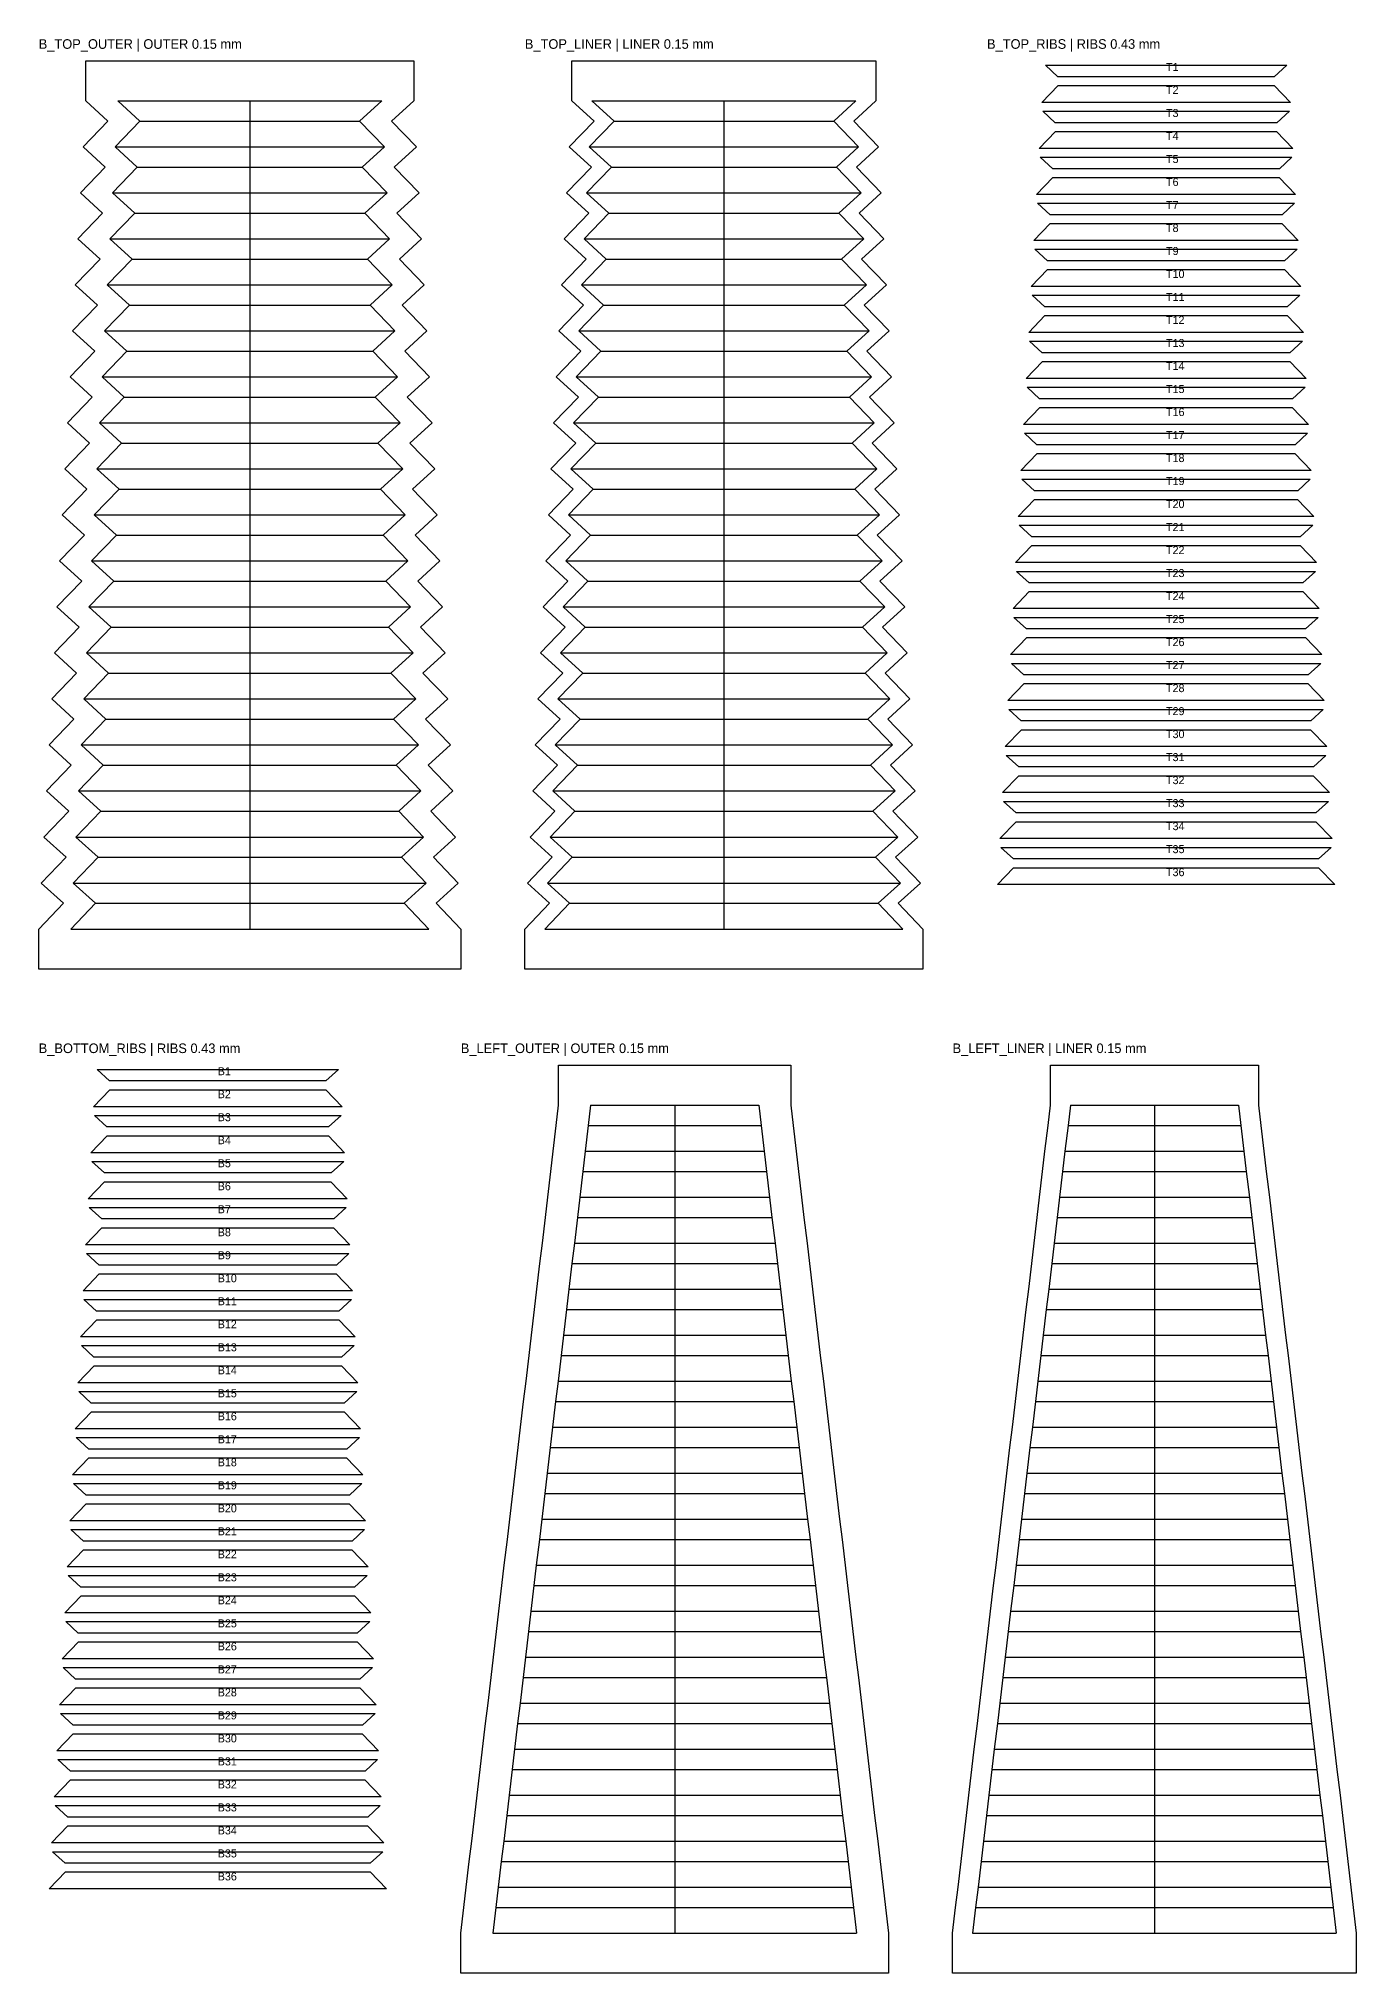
# Model space of a CAD drawing. Extents: x 10 to 574, y -767 to -10.
# Drawn here: x 10 to 339.3, y -494 to -10.5 of the extents above; entities that cross this region are included whole.
import ezdxf

# ---------------------------------------------------------------- set-up
doc = ezdxf.new("R2010")
doc.units = 0
for name, color, linetype in [('CUT', 1, 'CONTINUOUS'), ('FOLD_M', 3, 'CONTINUOUS'), ('FOLD_V', 5, 'CONTINUOUS'), ('GUIDE', 8, 'CONTINUOUS'), ('LABEL', 7, 'CONTINUOUS')]:
    doc.layers.add(name, color=color, linetype=linetype)

msp = doc.modelspace()

# ---------------------------------------------------------------- linework, layer by layer
at = {"layer": 'CUT'}
for points in [[(21.75, -16), (103.75, -16), (103.75, -26), (98.20762, -31.07083), (104.40278, -37.5), (98.86039, -42.57083), (105.05556, -49), (99.51317, -54.07083), (105.70833, -60.5), (100.16595, -65.57083), (106.36111, -72), (100.81873, -77.07083), (107.01389, -83.5), (101.47151, -88.57083), (107.66667, -95), (102.12428, -100.07083), (108.31944, -106.5), (102.77706, -111.57083), (108.97222, -118), (103.42984, -123.07083), (109.625, -129.5), (104.08262, -134.57083), (110.27778, -141), (104.73539, -146.07083), (110.93056, -152.5), (105.38817, -157.57083), (111.58333, -164), (106.04095, -169.07083), (112.23611, -175.5), (106.69373, -180.57083), (112.88889, -187), (107.34651, -192.07083), (113.54167, -198.5), (107.99928, -203.57083), (114.19444, -210), (108.65206, -215.07083), (114.84722, -221.5), (109.30484, -226.57083), (115.5, -233), (115.5, -243), (10, -243), (10, -233), (16.19516, -226.57083), (10.65278, -221.5), (16.84794, -215.07083), (11.30556, -210), (17.50072, -203.57083), (11.95833, -198.5), (18.15349, -192.07083), (12.61111, -187), (18.80627, -180.57083), (13.26389, -175.5), (19.45905, -169.07083), (13.91667, -164), (20.11183, -157.57083), (14.56944, -152.5), (20.76461, -146.07083), (15.22222, -141), (21.41738, -134.57083), (15.875, -129.5), (22.07016, -123.07083), (16.52778, -118), (22.72294, -111.57083), (17.18056, -106.5), (23.37572, -100.07083), (17.83333, -95), (24.02849, -88.57083), (18.48611, -83.5), (24.68127, -77.07083), (19.13889, -72), (25.33405, -65.57083), (19.79167, -60.5), (25.98683, -54.07083), (20.44444, -49), (26.63961, -42.57083), (21.09722, -37.5), (27.29238, -31.07083), (21.75, -26)], [(143.25, -16), (219.25, -16), (219.25, -26), (213.70762, -31.07083), (219.90278, -37.5), (214.36039, -42.57083), (220.55556, -49), (215.01317, -54.07083), (221.20833, -60.5), (215.66595, -65.57083), (221.86111, -72), (216.31873, -77.07083), (222.51389, -83.5), (216.97151, -88.57083), (223.16667, -95), (217.62428, -100.07083), (223.81944, -106.5), (218.27706, -111.57083), (224.47222, -118), (218.92984, -123.07083), (225.125, -129.5), (219.58262, -134.57083), (225.77778, -141), (220.23539, -146.07083), (226.43056, -152.5), (220.88817, -157.57083), (227.08333, -164), (221.54095, -169.07083), (227.73611, -175.5), (222.19373, -180.57083), (228.38889, -187), (222.84651, -192.07083), (229.04167, -198.5), (223.49928, -203.57083), (229.69444, -210), (224.15206, -215.07083), (230.34722, -221.5), (224.80484, -226.57083), (231, -233), (231, -243), (131.5, -243), (131.5, -233), (137.69516, -226.57083), (132.15278, -221.5), (138.34794, -215.07083), (132.80556, -210), (139.00072, -203.57083), (133.45833, -198.5), (139.65349, -192.07083), (134.11111, -187), (140.30627, -180.57083), (134.76389, -175.5), (140.95905, -169.07083), (135.41667, -164), (141.61183, -157.57083), (136.06944, -152.5), (142.26461, -146.07083), (136.72222, -141), (142.91738, -134.57083), (137.375, -129.5), (143.57016, -123.07083), (138.02778, -118), (144.22294, -111.57083), (138.68056, -106.5), (144.87572, -100.07083), (139.33333, -95), (145.52849, -88.57083), (139.98611, -83.5), (146.18127, -77.07083), (140.63889, -72), (146.83405, -65.57083), (141.29167, -60.5), (147.48683, -54.07083), (141.94444, -49), (148.13961, -42.57083), (142.59722, -37.5), (148.79238, -31.07083), (143.25, -26)], [(261.58186, -17.1), (321.91814, -17.1), (318.78034, -19.97083), (264.71966, -19.97083)], [(264.76001, -22.17083), (318.73999, -22.17083), (322.81523, -26.4), (260.68477, -26.4)], [(260.92909, -28.6), (322.57091, -28.6), (319.43311, -31.47083), (264.06689, -31.47083)], [(264.10723, -33.67083), (319.39277, -33.67083), (323.46801, -37.9), (260.03199, -37.9)], [(260.27631, -40.1), (323.22369, -40.1), (320.08589, -42.97083), (263.41411, -42.97083)], [(263.45445, -45.17083), (320.04555, -45.17083), (324.12078, -49.4), (259.37922, -49.4)], [(259.62353, -51.6), (323.87647, -51.6), (320.73867, -54.47083), (262.76133, -54.47083)], [(262.80167, -56.67083), (320.69833, -56.67083), (324.77356, -60.9), (258.72644, -60.9)], [(258.97075, -63.1), (324.52925, -63.1), (321.39145, -65.97083), (262.10855, -65.97083)], [(262.1489, -68.17083), (321.3511, -68.17083), (325.42634, -72.4), (258.07366, -72.4)], [(258.31798, -74.6), (325.18202, -74.6), (322.04423, -77.47083), (261.45577, -77.47083)], [(261.49612, -79.67083), (322.00388, -79.67083), (326.07912, -83.9), (257.42088, -83.9)], [(257.6652, -86.1), (325.8348, -86.1), (322.697, -88.97083), (260.803, -88.97083)], [(260.84334, -91.17083), (322.65666, -91.17083), (326.7319, -95.4), (256.7681, -95.4)], [(257.01242, -97.6), (326.48758, -97.6), (323.34978, -100.47083), (260.15022, -100.47083)], [(260.19056, -102.67083), (323.30944, -102.67083), (327.38467, -106.9), (256.11533, -106.9)], [(256.35964, -109.1), (327.14036, -109.1), (324.00256, -111.97083), (259.49744, -111.97083)], [(259.53778, -114.17083), (323.96222, -114.17083), (328.03745, -118.4), (255.46255, -118.4)], [(255.70686, -120.6), (327.79314, -120.6), (324.65534, -123.47083), (258.84466, -123.47083)], [(258.88501, -125.67083), (324.61499, -125.67083), (328.69023, -129.9), (254.80977, -129.9)], [(255.05409, -132.1), (328.44591, -132.1), (325.30811, -134.97083), (258.19189, -134.97083)], [(258.23223, -137.17083), (325.26777, -137.17083), (329.34301, -141.4), (254.15699, -141.4)], [(254.40131, -143.6), (329.09869, -143.6), (325.96089, -146.47083), (257.53911, -146.47083)], [(257.57945, -148.67083), (325.92055, -148.67083), (329.99578, -152.9), (253.50422, -152.9)], [(253.74853, -155.1), (329.75147, -155.1), (326.61367, -157.97083), (256.88633, -157.97083)], [(256.92667, -160.17083), (326.57333, -160.17083), (330.64856, -164.4), (252.85144, -164.4)], [(253.09575, -166.6), (330.40425, -166.6), (327.26645, -169.47083), (256.23355, -169.47083)], [(256.2739, -171.67083), (327.2261, -171.67083), (331.30134, -175.9), (252.19866, -175.9)], [(252.44298, -178.1), (331.05702, -178.1), (327.91923, -180.97083), (255.58077, -180.97083)], [(255.62112, -183.17083), (327.87888, -183.17083), (331.95412, -187.4), (251.54588, -187.4)], [(251.7902, -189.6), (331.7098, -189.6), (328.572, -192.47083), (254.928, -192.47083)], [(254.96834, -194.67083), (328.53166, -194.67083), (332.6069, -198.9), (250.8931, -198.9)], [(251.13742, -201.1), (332.36258, -201.1), (329.22478, -203.97083), (254.27522, -203.97083)], [(254.31556, -206.17083), (329.18444, -206.17083), (333.25967, -210.4), (250.24033, -210.4)], [(250.48464, -212.6), (333.01536, -212.6), (329.87756, -215.47083), (253.62244, -215.47083)], [(253.66278, -217.67083), (329.83722, -217.67083), (333.91245, -221.9), (249.58755, -221.9)], [(24.58186, -268.1), (84.91814, -268.1), (81.78034, -270.97083), (27.71966, -270.97083)], [(139.95, -267), (197.95, -267), (197.95, -277), (198.54895, -282.07083), (199.30833, -288.5), (199.90728, -293.57083), (200.66667, -300), (201.26561, -305.07083), (202.025, -311.5), (202.62395, -316.57083), (203.38333, -323), (203.98228, -328.07083), (204.74167, -334.5), (205.34061, -339.57083), (206.1, -346), (206.69895, -351.07083), (207.45833, -357.5), (208.05728, -362.57083), (208.81667, -369), (209.41561, -374.07083), (210.175, -380.5), (210.77395, -385.57083), (211.53333, -392), (212.13228, -397.07083), (212.89167, -403.5), (213.49061, -408.57083), (214.25, -415), (214.84895, -420.07083), (215.60833, -426.5), (216.20728, -431.57083), (216.96667, -438), (217.56561, -443.07083), (218.325, -449.5), (218.92395, -454.57083), (219.68333, -461), (220.28228, -466.07083), (221.04167, -472.5), (221.64061, -477.57083), (222.4, -484), (222.4, -494), (115.5, -494), (115.5, -484), (116.25939, -477.57083), (116.85833, -472.5), (117.61772, -466.07083), (118.21667, -461), (118.97605, -454.57083), (119.575, -449.5), (120.33439, -443.07083), (120.93333, -438), (121.69272, -431.57083), (122.29167, -426.5), (123.05105, -420.07083), (123.65, -415), (124.40939, -408.57083), (125.00833, -403.5), (125.76772, -397.07083), (126.36667, -392), (127.12605, -385.57083), (127.725, -380.5), (128.48439, -374.07083), (129.08333, -369), (129.84272, -362.57083), (130.44167, -357.5), (131.20105, -351.07083), (131.8, -346), (132.55939, -339.57083), (133.15833, -334.5), (133.91772, -328.07083), (134.51667, -323), (135.27605, -316.57083), (135.875, -311.5), (136.63439, -305.07083), (137.23333, -300), (137.99272, -293.57083), (138.59167, -288.5), (139.35105, -282.07083), (139.95, -277)], [(262.85, -267), (314.85, -267), (314.85, -277), (315.44895, -282.07083), (316.20833, -288.5), (316.80728, -293.57083), (317.56667, -300), (318.16561, -305.07083), (318.925, -311.5), (319.52395, -316.57083), (320.28333, -323), (320.88228, -328.07083), (321.64167, -334.5), (322.24061, -339.57083), (323, -346), (323.59895, -351.07083), (324.35833, -357.5), (324.95728, -362.57083), (325.71667, -369), (326.31561, -374.07083), (327.075, -380.5), (327.67395, -385.57083), (328.43333, -392), (329.03228, -397.07083), (329.79167, -403.5), (330.39061, -408.57083), (331.15, -415), (331.74895, -420.07083), (332.50833, -426.5), (333.10728, -431.57083), (333.86667, -438), (334.46561, -443.07083), (335.225, -449.5), (335.82395, -454.57083), (336.58333, -461), (337.18228, -466.07083), (337.94167, -472.5), (338.54061, -477.57083), (339.3, -484), (339.3, -494), (238.4, -494), (238.4, -484), (239.15939, -477.57083), (239.75833, -472.5), (240.51772, -466.07083), (241.11667, -461), (241.87605, -454.57083), (242.475, -449.5), (243.23439, -443.07083), (243.83333, -438), (244.59272, -431.57083), (245.19167, -426.5), (245.95105, -420.07083), (246.55, -415), (247.30939, -408.57083), (247.90833, -403.5), (248.66772, -397.07083), (249.26667, -392), (250.02605, -385.57083), (250.625, -380.5), (251.38439, -374.07083), (251.98333, -369), (252.74272, -362.57083), (253.34167, -357.5), (254.10105, -351.07083), (254.7, -346), (255.45939, -339.57083), (256.05833, -334.5), (256.81772, -328.07083), (257.41667, -323), (258.17605, -316.57083), (258.775, -311.5), (259.53439, -305.07083), (260.13333, -300), (260.89272, -293.57083), (261.49167, -288.5), (262.25105, -282.07083), (262.85, -277)], [(27.76001, -273.17083), (81.73999, -273.17083), (85.81523, -277.4), (23.68477, -277.4)], [(23.92909, -279.6), (85.57091, -279.6), (82.43311, -282.47083), (27.06689, -282.47083)], [(27.10723, -284.67083), (82.39277, -284.67083), (86.46801, -288.9), (23.03199, -288.9)], [(23.27631, -291.1), (86.22369, -291.1), (83.08589, -293.97083), (26.41411, -293.97083)], [(26.45445, -296.17083), (83.04555, -296.17083), (87.12078, -300.4), (22.37922, -300.4)], [(22.62353, -302.6), (86.87647, -302.6), (83.73867, -305.47083), (25.76133, -305.47083)], [(25.80167, -307.67083), (83.69833, -307.67083), (87.77356, -311.9), (21.72644, -311.9)], [(21.97075, -314.1), (87.52925, -314.1), (84.39145, -316.97083), (25.10855, -316.97083)], [(25.1489, -319.17083), (84.3511, -319.17083), (88.42634, -323.4), (21.07366, -323.4)], [(21.31798, -325.6), (88.18202, -325.6), (85.04423, -328.47083), (24.45577, -328.47083)], [(24.49612, -330.67083), (85.00388, -330.67083), (89.07912, -334.9), (20.42088, -334.9)], [(20.6652, -337.1), (88.8348, -337.1), (85.697, -339.97083), (23.803, -339.97083)], [(23.84334, -342.17083), (85.65666, -342.17083), (89.7319, -346.4), (19.7681, -346.4)], [(20.01242, -348.6), (89.48758, -348.6), (86.34978, -351.47083), (23.15022, -351.47083)], [(23.19056, -353.67083), (86.30944, -353.67083), (90.38467, -357.9), (19.11533, -357.9)], [(19.35964, -360.1), (90.14036, -360.1), (87.00256, -362.97083), (22.49744, -362.97083)], [(22.53778, -365.17083), (86.96222, -365.17083), (91.03745, -369.4), (18.46255, -369.4)], [(18.70686, -371.6), (90.79314, -371.6), (87.65534, -374.47083), (21.84466, -374.47083)], [(21.88501, -376.67083), (87.61499, -376.67083), (91.69023, -380.9), (17.80977, -380.9)], [(18.05409, -383.1), (91.44591, -383.1), (88.30811, -385.97083), (21.19189, -385.97083)], [(21.23223, -388.17083), (88.26777, -388.17083), (92.34301, -392.4), (17.15699, -392.4)], [(17.40131, -394.6), (92.09869, -394.6), (88.96089, -397.47083), (20.53911, -397.47083)], [(20.57945, -399.67083), (88.92055, -399.67083), (92.99578, -403.9), (16.50422, -403.9)], [(16.74853, -406.1), (92.75147, -406.1), (89.61367, -408.97083), (19.88633, -408.97083)], [(19.92667, -411.17083), (89.57333, -411.17083), (93.64856, -415.4), (15.85144, -415.4)], [(16.09575, -417.6), (93.40425, -417.6), (90.26645, -420.47083), (19.23355, -420.47083)], [(19.2739, -422.67083), (90.2261, -422.67083), (94.30134, -426.9), (15.19866, -426.9)], [(15.44298, -429.1), (94.05702, -429.1), (90.91923, -431.97083), (18.58077, -431.97083)], [(18.62112, -434.17083), (90.87888, -434.17083), (94.95412, -438.4), (14.54588, -438.4)], [(14.7902, -440.6), (94.7098, -440.6), (91.572, -443.47083), (17.928, -443.47083)], [(17.96834, -445.67083), (91.53166, -445.67083), (95.6069, -449.9), (13.8931, -449.9)], [(14.13742, -452.1), (95.36258, -452.1), (92.22478, -454.97083), (17.27522, -454.97083)], [(17.31556, -457.17083), (92.18444, -457.17083), (96.25967, -461.4), (13.24033, -461.4)], [(13.48464, -463.6), (96.01536, -463.6), (92.87756, -466.47083), (16.62244, -466.47083)], [(16.66278, -468.67083), (92.83722, -468.67083), (96.91245, -472.9), (12.58755, -472.9)]]:
    msp.add_lwpolyline(points, close=True, dxfattribs=at)
at = {"layer": 'FOLD_M'}
for p, q in [((29.75, -26), (95.75, -26)), ((148.25, -26), (214.25, -26)), ((29.09722, -37.5), (96.40278, -37.5)), ((147.59722, -37.5), (214.90278, -37.5)), ((28.44444, -49), (97.05556, -49)), ((146.94444, -49), (215.55556, -49)), ((27.79167, -60.5), (97.70833, -60.5)), ((146.29167, -60.5), (216.20833, -60.5)), ((27.13889, -72), (98.36111, -72)), ((145.63889, -72), (216.86111, -72)), ((26.48611, -83.5), (99.01389, -83.5)), ((144.98611, -83.5), (217.51389, -83.5)), ((25.83333, -95), (99.66667, -95)), ((144.33333, -95), (218.16667, -95)), ((25.18056, -106.5), (100.31944, -106.5)), ((143.68056, -106.5), (218.81944, -106.5)), ((24.52778, -118), (100.97222, -118)), ((143.02778, -118), (219.47222, -118)), ((23.875, -129.5), (101.625, -129.5)), ((142.375, -129.5), (220.125, -129.5)), ((23.22222, -141), (102.27778, -141)), ((141.72222, -141), (220.77778, -141)), ((22.56944, -152.5), (102.93056, -152.5)), ((141.06944, -152.5), (221.43056, -152.5)), ((21.91667, -164), (103.58333, -164)), ((140.41667, -164), (222.08333, -164)), ((21.26389, -175.5), (104.23611, -175.5)), ((139.76389, -175.5), (222.73611, -175.5)), ((20.61111, -187), (104.88889, -187)), ((139.11111, -187), (223.38889, -187)), ((19.95833, -198.5), (105.54167, -198.5)), ((138.45833, -198.5), (224.04167, -198.5)), ((19.30556, -210), (106.19444, -210)), ((137.80556, -210), (224.69444, -210)), ((18.65278, -221.5), (106.84722, -221.5)), ((137.15278, -221.5), (225.34722, -221.5)), ((18, -233), (107.5, -233)), ((136.5, -233), (226, -233)), ((147.95, -277), (189.95, -277)), ((267.85, -277), (309.85, -277)), ((146.59167, -288.5), (191.30833, -288.5)), ((266.49167, -288.5), (311.20833, -288.5)), ((145.23333, -300), (192.66667, -300)), ((265.13333, -300), (312.56667, -300)), ((143.875, -311.5), (194.025, -311.5)), ((263.775, -311.5), (313.925, -311.5)), ((142.51667, -323), (195.38333, -323)), ((262.41667, -323), (315.28333, -323)), ((141.15833, -334.5), (196.74167, -334.5)), ((261.05833, -334.5), (316.64167, -334.5)), ((139.8, -346), (198.1, -346)), ((259.7, -346), (318, -346)), ((138.44167, -357.5), (199.45833, -357.5)), ((258.34167, -357.5), (319.35833, -357.5)), ((137.08333, -369), (200.81667, -369)), ((256.98333, -369), (320.71667, -369)), ((135.725, -380.5), (202.175, -380.5)), ((255.625, -380.5), (322.075, -380.5)), ((134.36667, -392), (203.53333, -392)), ((254.26667, -392), (323.43333, -392)), ((133.00833, -403.5), (204.89167, -403.5)), ((252.90833, -403.5), (324.79167, -403.5)), ((131.65, -415), (206.25, -415)), ((251.55, -415), (326.15, -415)), ((130.29167, -426.5), (207.60833, -426.5)), ((250.19167, -426.5), (327.50833, -426.5)), ((128.93333, -438), (208.96667, -438)), ((248.83333, -438), (328.86667, -438)), ((127.575, -449.5), (210.325, -449.5)), ((247.475, -449.5), (330.225, -449.5)), ((126.21667, -461), (211.68333, -461)), ((246.11667, -461), (331.58333, -461)), ((124.85833, -472.5), (213.04167, -472.5)), ((244.75833, -472.5), (332.94167, -472.5)), ((123.5, -484), (214.4, -484)), ((243.4, -484), (334.3, -484))]:
    msp.add_line(p, q, dxfattribs=at)
at = {"layer": 'FOLD_V'}
for p, q in [((35.29238, -31.07083), (90.20762, -31.07083)), ((153.79238, -31.07083), (208.70762, -31.07083)), ((34.63961, -42.57083), (90.86039, -42.57083)), ((153.13961, -42.57083), (209.36039, -42.57083)), ((33.98683, -54.07083), (91.51317, -54.07083)), ((152.48683, -54.07083), (210.01317, -54.07083)), ((33.33405, -65.57083), (92.16595, -65.57083)), ((151.83405, -65.57083), (210.66595, -65.57083)), ((32.68127, -77.07083), (92.81873, -77.07083)), ((151.18127, -77.07083), (211.31873, -77.07083)), ((32.02849, -88.57083), (93.47151, -88.57083)), ((150.52849, -88.57083), (211.97151, -88.57083)), ((31.37572, -100.07083), (94.12428, -100.07083)), ((149.87572, -100.07083), (212.62428, -100.07083)), ((30.72294, -111.57083), (94.77706, -111.57083)), ((149.22294, -111.57083), (213.27706, -111.57083)), ((30.07016, -123.07083), (95.42984, -123.07083)), ((148.57016, -123.07083), (213.92984, -123.07083)), ((29.41738, -134.57083), (96.08262, -134.57083)), ((147.91738, -134.57083), (214.58262, -134.57083)), ((28.76461, -146.07083), (96.73539, -146.07083)), ((147.26461, -146.07083), (215.23539, -146.07083)), ((28.11183, -157.57083), (97.38817, -157.57083)), ((146.61183, -157.57083), (215.88817, -157.57083)), ((27.45905, -169.07083), (98.04095, -169.07083)), ((145.95905, -169.07083), (216.54095, -169.07083)), ((26.80627, -180.57083), (98.69373, -180.57083)), ((145.30627, -180.57083), (217.19373, -180.57083)), ((26.15349, -192.07083), (99.34651, -192.07083)), ((144.65349, -192.07083), (217.84651, -192.07083)), ((25.50072, -203.57083), (99.99928, -203.57083)), ((144.00072, -203.57083), (218.49928, -203.57083)), ((24.84794, -215.07083), (100.65206, -215.07083)), ((143.34794, -215.07083), (219.15206, -215.07083)), ((24.19516, -226.57083), (101.30484, -226.57083)), ((142.69516, -226.57083), (219.80484, -226.57083)), ((147.35105, -282.07083), (190.54895, -282.07083)), ((267.25105, -282.07083), (310.44895, -282.07083)), ((145.99272, -293.57083), (191.90728, -293.57083)), ((265.89272, -293.57083), (311.80728, -293.57083)), ((144.63439, -305.07083), (193.26561, -305.07083)), ((264.53439, -305.07083), (313.16561, -305.07083)), ((143.27605, -316.57083), (194.62395, -316.57083)), ((263.17605, -316.57083), (314.52395, -316.57083)), ((141.91772, -328.07083), (195.98228, -328.07083)), ((261.81772, -328.07083), (315.88228, -328.07083)), ((140.55939, -339.57083), (197.34061, -339.57083)), ((260.45939, -339.57083), (317.24061, -339.57083)), ((139.20105, -351.07083), (198.69895, -351.07083)), ((259.10105, -351.07083), (318.59895, -351.07083)), ((137.84272, -362.57083), (200.05728, -362.57083)), ((257.74272, -362.57083), (319.95728, -362.57083)), ((136.48439, -374.07083), (201.41561, -374.07083)), ((256.38439, -374.07083), (321.31561, -374.07083)), ((135.12605, -385.57083), (202.77395, -385.57083)), ((255.02605, -385.57083), (322.67395, -385.57083)), ((133.76772, -397.07083), (204.13228, -397.07083)), ((253.66772, -397.07083), (324.03228, -397.07083)), ((132.40939, -408.57083), (205.49061, -408.57083)), ((252.30939, -408.57083), (325.39061, -408.57083)), ((131.05105, -420.07083), (206.84895, -420.07083)), ((250.95105, -420.07083), (326.74895, -420.07083)), ((129.69272, -431.57083), (208.20728, -431.57083)), ((249.59272, -431.57083), (328.10728, -431.57083)), ((128.33439, -443.07083), (209.56561, -443.07083)), ((248.23439, -443.07083), (329.46561, -443.07083)), ((126.97605, -454.57083), (210.92395, -454.57083)), ((246.87605, -454.57083), (330.82395, -454.57083)), ((125.61772, -466.07083), (212.28228, -466.07083)), ((245.51772, -466.07083), (332.18228, -466.07083)), ((124.25939, -477.57083), (213.64061, -477.57083)), ((244.15939, -477.57083), (333.54061, -477.57083))]:
    msp.add_line(p, q, dxfattribs=at)
at = {"layer": 'GUIDE'}
for p, q in [((29.75, -26), (35.29238, -31.07083)), ((62.75, -26), (62.75, -233)), ((95.75, -26), (90.20762, -31.07083)), ((148.25, -26), (153.79238, -31.07083)), ((181.25, -26), (181.25, -233)), ((214.25, -26), (208.70762, -31.07083)), ((35.29238, -31.07083), (29.09722, -37.5)), ((90.20762, -31.07083), (96.40278, -37.5)), ((153.79238, -31.07083), (147.59722, -37.5)), ((208.70762, -31.07083), (214.90278, -37.5)), ((29.09722, -37.5), (34.63961, -42.57083)), ((96.40278, -37.5), (90.86039, -42.57083)), ((147.59722, -37.5), (153.13961, -42.57083)), ((214.90278, -37.5), (209.36039, -42.57083)), ((34.63961, -42.57083), (28.44444, -49)), ((90.86039, -42.57083), (97.05556, -49)), ((153.13961, -42.57083), (146.94444, -49)), ((209.36039, -42.57083), (215.55556, -49)), ((28.44444, -49), (33.98683, -54.07083)), ((97.05556, -49), (91.51317, -54.07083)), ((146.94444, -49), (152.48683, -54.07083)), ((215.55556, -49), (210.01317, -54.07083)), ((33.98683, -54.07083), (27.79167, -60.5)), ((91.51317, -54.07083), (97.70833, -60.5)), ((152.48683, -54.07083), (146.29167, -60.5)), ((210.01317, -54.07083), (216.20833, -60.5)), ((27.79167, -60.5), (33.33405, -65.57083)), ((97.70833, -60.5), (92.16595, -65.57083)), ((146.29167, -60.5), (151.83405, -65.57083)), ((216.20833, -60.5), (210.66595, -65.57083)), ((33.33405, -65.57083), (27.13889, -72)), ((92.16595, -65.57083), (98.36111, -72)), ((151.83405, -65.57083), (145.63889, -72)), ((210.66595, -65.57083), (216.86111, -72)), ((27.13889, -72), (32.68127, -77.07083)), ((98.36111, -72), (92.81873, -77.07083)), ((145.63889, -72), (151.18127, -77.07083)), ((216.86111, -72), (211.31873, -77.07083)), ((32.68127, -77.07083), (26.48611, -83.5)), ((92.81873, -77.07083), (99.01389, -83.5)), ((151.18127, -77.07083), (144.98611, -83.5)), ((211.31873, -77.07083), (217.51389, -83.5)), ((26.48611, -83.5), (32.02849, -88.57083)), ((99.01389, -83.5), (93.47151, -88.57083)), ((144.98611, -83.5), (150.52849, -88.57083)), ((217.51389, -83.5), (211.97151, -88.57083)), ((32.02849, -88.57083), (25.83333, -95)), ((93.47151, -88.57083), (99.66667, -95)), ((150.52849, -88.57083), (144.33333, -95)), ((211.97151, -88.57083), (218.16667, -95)), ((25.83333, -95), (31.37572, -100.07083)), ((99.66667, -95), (94.12428, -100.07083)), ((144.33333, -95), (149.87572, -100.07083)), ((218.16667, -95), (212.62428, -100.07083)), ((31.37572, -100.07083), (25.18056, -106.5)), ((94.12428, -100.07083), (100.31944, -106.5)), ((149.87572, -100.07083), (143.68056, -106.5)), ((212.62428, -100.07083), (218.81944, -106.5)), ((25.18056, -106.5), (30.72294, -111.57083)), ((100.31944, -106.5), (94.77706, -111.57083)), ((143.68056, -106.5), (149.22294, -111.57083)), ((218.81944, -106.5), (213.27706, -111.57083)), ((30.72294, -111.57083), (24.52778, -118)), ((94.77706, -111.57083), (100.97222, -118)), ((149.22294, -111.57083), (143.02778, -118)), ((213.27706, -111.57083), (219.47222, -118)), ((24.52778, -118), (30.07016, -123.07083)), ((100.97222, -118), (95.42984, -123.07083)), ((143.02778, -118), (148.57016, -123.07083)), ((219.47222, -118), (213.92984, -123.07083)), ((30.07016, -123.07083), (23.875, -129.5)), ((95.42984, -123.07083), (101.625, -129.5)), ((148.57016, -123.07083), (142.375, -129.5)), ((213.92984, -123.07083), (220.125, -129.5)), ((23.875, -129.5), (29.41738, -134.57083)), ((101.625, -129.5), (96.08262, -134.57083)), ((142.375, -129.5), (147.91738, -134.57083)), ((220.125, -129.5), (214.58262, -134.57083)), ((29.41738, -134.57083), (23.22222, -141)), ((96.08262, -134.57083), (102.27778, -141)), ((147.91738, -134.57083), (141.72222, -141)), ((214.58262, -134.57083), (220.77778, -141)), ((23.22222, -141), (28.76461, -146.07083)), ((102.27778, -141), (96.73539, -146.07083)), ((141.72222, -141), (147.26461, -146.07083)), ((220.77778, -141), (215.23539, -146.07083)), ((28.76461, -146.07083), (22.56944, -152.5)), ((96.73539, -146.07083), (102.93056, -152.5)), ((147.26461, -146.07083), (141.06944, -152.5)), ((215.23539, -146.07083), (221.43056, -152.5)), ((22.56944, -152.5), (28.11183, -157.57083)), ((102.93056, -152.5), (97.38817, -157.57083)), ((141.06944, -152.5), (146.61183, -157.57083)), ((221.43056, -152.5), (215.88817, -157.57083)), ((28.11183, -157.57083), (21.91667, -164)), ((97.38817, -157.57083), (103.58333, -164)), ((146.61183, -157.57083), (140.41667, -164)), ((215.88817, -157.57083), (222.08333, -164)), ((21.91667, -164), (27.45905, -169.07083)), ((103.58333, -164), (98.04095, -169.07083)), ((140.41667, -164), (145.95905, -169.07083)), ((222.08333, -164), (216.54095, -169.07083)), ((27.45905, -169.07083), (21.26389, -175.5)), ((98.04095, -169.07083), (104.23611, -175.5)), ((145.95905, -169.07083), (139.76389, -175.5)), ((216.54095, -169.07083), (222.73611, -175.5)), ((21.26389, -175.5), (26.80627, -180.57083)), ((104.23611, -175.5), (98.69373, -180.57083)), ((139.76389, -175.5), (145.30627, -180.57083)), ((222.73611, -175.5), (217.19373, -180.57083)), ((26.80627, -180.57083), (20.61111, -187)), ((98.69373, -180.57083), (104.88889, -187)), ((145.30627, -180.57083), (139.11111, -187)), ((217.19373, -180.57083), (223.38889, -187)), ((20.61111, -187), (26.15349, -192.07083)), ((104.88889, -187), (99.34651, -192.07083)), ((139.11111, -187), (144.65349, -192.07083)), ((223.38889, -187), (217.84651, -192.07083)), ((26.15349, -192.07083), (19.95833, -198.5)), ((99.34651, -192.07083), (105.54167, -198.5)), ((144.65349, -192.07083), (138.45833, -198.5)), ((217.84651, -192.07083), (224.04167, -198.5)), ((19.95833, -198.5), (25.50072, -203.57083)), ((105.54167, -198.5), (99.99928, -203.57083)), ((138.45833, -198.5), (144.00072, -203.57083)), ((224.04167, -198.5), (218.49928, -203.57083)), ((25.50072, -203.57083), (19.30556, -210)), ((99.99928, -203.57083), (106.19444, -210)), ((144.00072, -203.57083), (137.80556, -210)), ((218.49928, -203.57083), (224.69444, -210)), ((19.30556, -210), (24.84794, -215.07083)), ((106.19444, -210), (100.65206, -215.07083)), ((137.80556, -210), (143.34794, -215.07083)), ((224.69444, -210), (219.15206, -215.07083)), ((24.84794, -215.07083), (18.65278, -221.5)), ((100.65206, -215.07083), (106.84722, -221.5)), ((143.34794, -215.07083), (137.15278, -221.5)), ((219.15206, -215.07083), (225.34722, -221.5)), ((18.65278, -221.5), (24.19516, -226.57083)), ((106.84722, -221.5), (101.30484, -226.57083)), ((137.15278, -221.5), (142.69516, -226.57083)), ((225.34722, -221.5), (219.80484, -226.57083)), ((24.19516, -226.57083), (18, -233)), ((101.30484, -226.57083), (107.5, -233)), ((142.69516, -226.57083), (136.5, -233)), ((219.80484, -226.57083), (226, -233)), ((147.95, -277), (147.35105, -282.07083)), ((168.95, -277), (168.95, -484)), ((189.95, -277), (190.54895, -282.07083)), ((267.85, -277), (267.25105, -282.07083)), ((288.85, -277), (288.85, -484)), ((309.85, -277), (310.44895, -282.07083)), ((147.35105, -282.07083), (146.59167, -288.5)), ((190.54895, -282.07083), (191.30833, -288.5)), ((267.25105, -282.07083), (266.49167, -288.5)), ((310.44895, -282.07083), (311.20833, -288.5)), ((146.59167, -288.5), (145.99272, -293.57083)), ((191.30833, -288.5), (191.90728, -293.57083)), ((266.49167, -288.5), (265.89272, -293.57083)), ((311.20833, -288.5), (311.80728, -293.57083)), ((145.99272, -293.57083), (145.23333, -300)), ((191.90728, -293.57083), (192.66667, -300)), ((265.89272, -293.57083), (265.13333, -300)), ((311.80728, -293.57083), (312.56667, -300)), ((145.23333, -300), (144.63439, -305.07083)), ((192.66667, -300), (193.26561, -305.07083)), ((265.13333, -300), (264.53439, -305.07083)), ((312.56667, -300), (313.16561, -305.07083)), ((144.63439, -305.07083), (143.875, -311.5)), ((193.26561, -305.07083), (194.025, -311.5)), ((264.53439, -305.07083), (263.775, -311.5)), ((313.16561, -305.07083), (313.925, -311.5)), ((143.875, -311.5), (143.27605, -316.57083)), ((194.025, -311.5), (194.62395, -316.57083)), ((263.775, -311.5), (263.17605, -316.57083)), ((313.925, -311.5), (314.52395, -316.57083)), ((143.27605, -316.57083), (142.51667, -323)), ((194.62395, -316.57083), (195.38333, -323)), ((263.17605, -316.57083), (262.41667, -323)), ((314.52395, -316.57083), (315.28333, -323)), ((142.51667, -323), (141.91772, -328.07083)), ((195.38333, -323), (195.98228, -328.07083)), ((262.41667, -323), (261.81772, -328.07083)), ((315.28333, -323), (315.88228, -328.07083)), ((141.91772, -328.07083), (141.15833, -334.5)), ((195.98228, -328.07083), (196.74167, -334.5)), ((261.81772, -328.07083), (261.05833, -334.5)), ((315.88228, -328.07083), (316.64167, -334.5)), ((141.15833, -334.5), (140.55939, -339.57083)), ((196.74167, -334.5), (197.34061, -339.57083)), ((261.05833, -334.5), (260.45939, -339.57083)), ((316.64167, -334.5), (317.24061, -339.57083)), ((140.55939, -339.57083), (139.8, -346)), ((197.34061, -339.57083), (198.1, -346)), ((260.45939, -339.57083), (259.7, -346)), ((317.24061, -339.57083), (318, -346)), ((139.8, -346), (139.20105, -351.07083)), ((198.1, -346), (198.69895, -351.07083)), ((259.7, -346), (259.10105, -351.07083)), ((318, -346), (318.59895, -351.07083)), ((139.20105, -351.07083), (138.44167, -357.5)), ((198.69895, -351.07083), (199.45833, -357.5)), ((259.10105, -351.07083), (258.34167, -357.5)), ((318.59895, -351.07083), (319.35833, -357.5)), ((138.44167, -357.5), (137.84272, -362.57083)), ((199.45833, -357.5), (200.05728, -362.57083)), ((258.34167, -357.5), (257.74272, -362.57083)), ((319.35833, -357.5), (319.95728, -362.57083)), ((137.84272, -362.57083), (137.08333, -369)), ((200.05728, -362.57083), (200.81667, -369)), ((257.74272, -362.57083), (256.98333, -369)), ((319.95728, -362.57083), (320.71667, -369)), ((137.08333, -369), (136.48439, -374.07083)), ((200.81667, -369), (201.41561, -374.07083)), ((256.98333, -369), (256.38439, -374.07083)), ((320.71667, -369), (321.31561, -374.07083)), ((136.48439, -374.07083), (135.725, -380.5)), ((201.41561, -374.07083), (202.175, -380.5)), ((256.38439, -374.07083), (255.625, -380.5)), ((321.31561, -374.07083), (322.075, -380.5)), ((135.725, -380.5), (135.12605, -385.57083)), ((202.175, -380.5), (202.77395, -385.57083)), ((255.625, -380.5), (255.02605, -385.57083)), ((322.075, -380.5), (322.67395, -385.57083)), ((135.12605, -385.57083), (134.36667, -392)), ((202.77395, -385.57083), (203.53333, -392)), ((255.02605, -385.57083), (254.26667, -392)), ((322.67395, -385.57083), (323.43333, -392)), ((134.36667, -392), (133.76772, -397.07083)), ((203.53333, -392), (204.13228, -397.07083)), ((254.26667, -392), (253.66772, -397.07083)), ((323.43333, -392), (324.03228, -397.07083)), ((133.76772, -397.07083), (133.00833, -403.5)), ((204.13228, -397.07083), (204.89167, -403.5)), ((253.66772, -397.07083), (252.90833, -403.5)), ((324.03228, -397.07083), (324.79167, -403.5)), ((133.00833, -403.5), (132.40939, -408.57083)), ((204.89167, -403.5), (205.49061, -408.57083)), ((252.90833, -403.5), (252.30939, -408.57083)), ((324.79167, -403.5), (325.39061, -408.57083)), ((132.40939, -408.57083), (131.65, -415)), ((205.49061, -408.57083), (206.25, -415)), ((252.30939, -408.57083), (251.55, -415)), ((325.39061, -408.57083), (326.15, -415)), ((131.65, -415), (131.05105, -420.07083)), ((206.25, -415), (206.84895, -420.07083)), ((251.55, -415), (250.95105, -420.07083)), ((326.15, -415), (326.74895, -420.07083)), ((131.05105, -420.07083), (130.29167, -426.5)), ((206.84895, -420.07083), (207.60833, -426.5)), ((250.95105, -420.07083), (250.19167, -426.5)), ((326.74895, -420.07083), (327.50833, -426.5)), ((130.29167, -426.5), (129.69272, -431.57083)), ((207.60833, -426.5), (208.20728, -431.57083)), ((250.19167, -426.5), (249.59272, -431.57083)), ((327.50833, -426.5), (328.10728, -431.57083)), ((129.69272, -431.57083), (128.93333, -438)), ((208.20728, -431.57083), (208.96667, -438)), ((249.59272, -431.57083), (248.83333, -438)), ((328.10728, -431.57083), (328.86667, -438)), ((128.93333, -438), (128.33439, -443.07083)), ((208.96667, -438), (209.56561, -443.07083)), ((248.83333, -438), (248.23439, -443.07083)), ((328.86667, -438), (329.46561, -443.07083)), ((128.33439, -443.07083), (127.575, -449.5)), ((209.56561, -443.07083), (210.325, -449.5)), ((248.23439, -443.07083), (247.475, -449.5)), ((329.46561, -443.07083), (330.225, -449.5)), ((127.575, -449.5), (126.97605, -454.57083)), ((210.325, -449.5), (210.92395, -454.57083)), ((247.475, -449.5), (246.87605, -454.57083)), ((330.225, -449.5), (330.82395, -454.57083)), ((126.97605, -454.57083), (126.21667, -461)), ((210.92395, -454.57083), (211.68333, -461)), ((246.87605, -454.57083), (246.11667, -461)), ((330.82395, -454.57083), (331.58333, -461)), ((126.21667, -461), (125.61772, -466.07083)), ((211.68333, -461), (212.28228, -466.07083)), ((246.11667, -461), (245.51772, -466.07083)), ((331.58333, -461), (332.18228, -466.07083)), ((125.61772, -466.07083), (124.85833, -472.5)), ((212.28228, -466.07083), (213.04167, -472.5)), ((245.51772, -466.07083), (244.75833, -472.5)), ((332.18228, -466.07083), (332.94167, -472.5)), ((124.85833, -472.5), (124.25939, -477.57083)), ((213.04167, -472.5), (213.64061, -477.57083)), ((244.75833, -472.5), (244.15939, -477.57083)), ((332.94167, -472.5), (333.54061, -477.57083)), ((124.25939, -477.57083), (123.5, -484)), ((213.64061, -477.57083), (214.4, -484)), ((244.15939, -477.57083), (243.4, -484)), ((333.54061, -477.57083), (334.3, -484))]:
    msp.add_line(p, q, dxfattribs=at)

# ---------------------------------------------------------------- texts
at = {"layer": 'LABEL'}
for s, height, p in [('B_TOP_OUTER | OUTER 0.15 mm', 2.4, (10, -13)), ('B_TOP_LINER | LINER 0.15 mm', 2.4, (131.5, -13)), ('B_TOP_RIBS | RIBS 0.43 mm', 2.4, (247, -13)), ('T1', 2, (291.75, -18.53542)), ('T2', 2, (291.75, -24.28542)), ('T3', 2, (291.75, -30.03542)), ('T4', 2, (291.75, -35.78542)), ('T5', 2, (291.75, -41.53542)), ('T6', 2, (291.75, -47.28542)), ('T7', 2, (291.75, -53.03542)), ('T8', 2, (291.75, -58.78542)), ('T9', 2, (291.75, -64.53542)), ('T10', 2, (291.75, -70.28542)), ('T11', 2, (291.75, -76.03542)), ('T12', 2, (291.75, -81.78542)), ('T13', 2, (291.75, -87.53542)), ('T14', 2, (291.75, -93.28542)), ('T15', 2, (291.75, -99.03542)), ('T16', 2, (291.75, -104.78542)), ('T17', 2, (291.75, -110.53542)), ('T18', 2, (291.75, -116.28542)), ('T19', 2, (291.75, -122.03542)), ('T20', 2, (291.75, -127.78542)), ('T21', 2, (291.75, -133.53542)), ('T22', 2, (291.75, -139.28542)), ('T23', 2, (291.75, -145.03542)), ('T24', 2, (291.75, -150.78542)), ('T25', 2, (291.75, -156.53542)), ('T26', 2, (291.75, -162.28542)), ('T27', 2, (291.75, -168.03542)), ('T28', 2, (291.75, -173.78542)), ('T29', 2, (291.75, -179.53542)), ('T30', 2, (291.75, -185.28542)), ('T31', 2, (291.75, -191.03542)), ('T32', 2, (291.75, -196.78542)), ('T33', 2, (291.75, -202.53542)), ('T34', 2, (291.75, -208.28542)), ('T35', 2, (291.75, -214.03542)), ('T36', 2, (291.75, -219.78542)), ('B_BOTTOM_RIBS | RIBS 0.43 mm', 2.4, (10, -264)), ('B_LEFT_OUTER | OUTER 0.15 mm', 2.4, (115.5, -264)), ('B_LEFT_LINER | LINER 0.15 mm', 2.4, (238.4, -264)), ('B1', 2, (54.75, -269.53542)), ('B2', 2, (54.75, -275.28542)), ('B3', 2, (54.75, -281.03542)), ('B4', 2, (54.75, -286.78542)), ('B5', 2, (54.75, -292.53542)), ('B6', 2, (54.75, -298.28542)), ('B7', 2, (54.75, -304.03542)), ('B8', 2, (54.75, -309.78542)), ('B9', 2, (54.75, -315.53542)), ('B10', 2, (54.75, -321.28542)), ('B11', 2, (54.75, -327.03542)), ('B12', 2, (54.75, -332.78542)), ('B13', 2, (54.75, -338.53542)), ('B14', 2, (54.75, -344.28542)), ('B15', 2, (54.75, -350.03542)), ('B16', 2, (54.75, -355.78542)), ('B17', 2, (54.75, -361.53542)), ('B18', 2, (54.75, -367.28542)), ('B19', 2, (54.75, -373.03542)), ('B20', 2, (54.75, -378.78542)), ('B21', 2, (54.75, -384.53542)), ('B22', 2, (54.75, -390.28542)), ('B23', 2, (54.75, -396.03542)), ('B24', 2, (54.75, -401.78542)), ('B25', 2, (54.75, -407.53542)), ('B26', 2, (54.75, -413.28542)), ('B27', 2, (54.75, -419.03542)), ('B28', 2, (54.75, -424.78542)), ('B29', 2, (54.75, -430.53542)), ('B30', 2, (54.75, -436.28542)), ('B31', 2, (54.75, -442.03542)), ('B32', 2, (54.75, -447.78542)), ('B33', 2, (54.75, -453.53542)), ('B34', 2, (54.75, -459.28542)), ('B35', 2, (54.75, -465.03542)), ('B36', 2, (54.75, -470.78542))]:
    msp.add_text(s, height=height, dxfattribs=at).set_placement(p)

doc.saveas('drawing.dxf')
